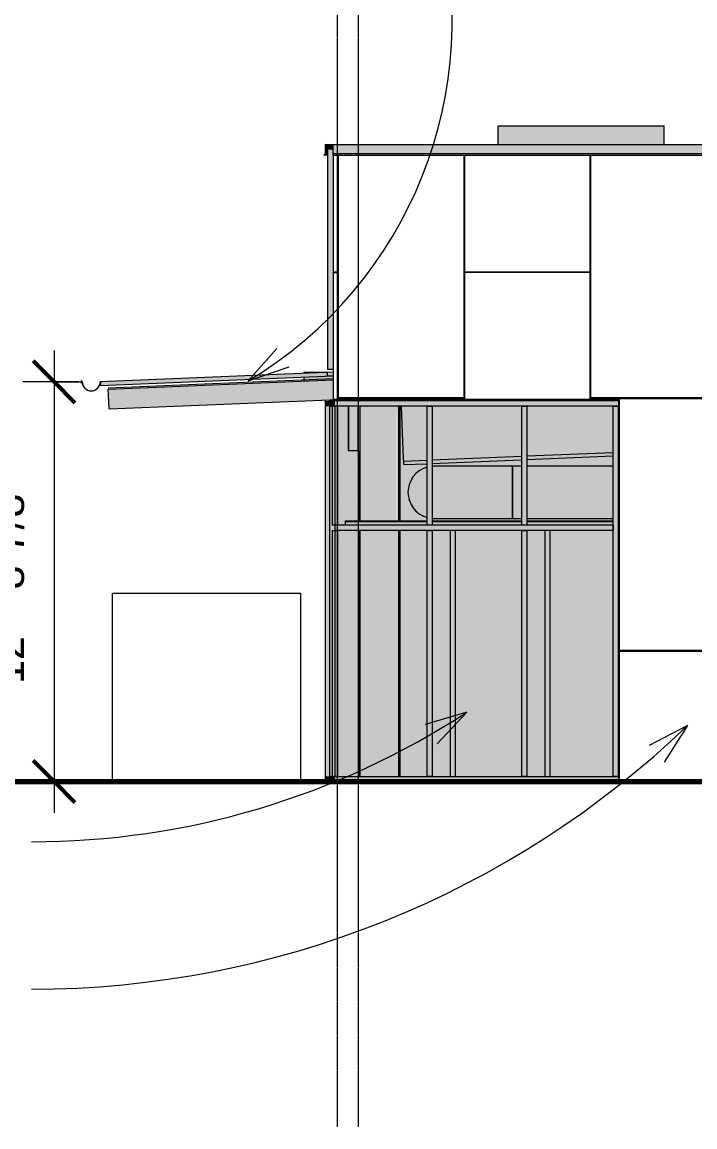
# Model space of a CAD drawing. Header units: inches. Extents: x 20478 to 36684, y -248 to 750.
# Drawn here: x 29060.2 to 29317.5, y -132 to 290.3 of the extents above; entities that cross this region are included whole.
import ezdxf

# ---------------------------------------------------------------- set-up
doc = ezdxf.new("R2010")
doc.units = ezdxf.units.IN
doc.header["$MEASUREMENT"] = 0
doc.linetypes.add('Grid Line 1_2_', pattern=[0.875, 0.5, -0.125, 0.125, -0.125])
doc.linetypes.add('Hidden 1_8_', pattern=[0.1875, 0.125, -0.0625])
for name, color, linetype, lineweight in [('A-ANNO-DIMS', 211, 'Continuous', 9), ('A-ANNO-DIMS-128', 211, 'Continuous', 9), ('A-GLAZ-CWMG', 51, 'Continuous', 9), ('A-ROOF', 132, 'Continuous', 13), ('A-ROOF-OTLN', 132, 'Continuous', 9), ('A-WALL', 113, 'Continuous', 13), ('A-WALL-PATT', 111, 'Continuous', 13), ('C-TOPO', 7, 'Continuous', 9), ('E-ELEC-EQPM', 71, 'Continuous', 9), ('G-ANNO-TEXT', 231, 'Continuous', 9), ('I-WALL', 2, 'Continuous', 13), ('L-SITE-WALL', 31, 'Continuous', 13), ('M-EQPM', 50, 'Continuous', 9), ('M-HVAC-DUCT', 70, 'Continuous', 9), ('M-HVAC-DUCT-ANNO', 70, 'Continuous', 9), ('S-BEAM', 12, 'Continuous', 9), ('S-COLS', 52, 'Continuous', 9), ('S-GRID', 1, 'Continuous', 9)]:
    doc.layers.add(name, color=color, linetype=linetype, lineweight=lineweight)
doc.styles.add('Arial_1', font='arial.ttf', dxfattribs={"height": 11.802395})
doc.dimstyles.new('Linear_-_3_32__Arial', dxfattribs={"dimscale": 12, "dimtxt": 12, "dimasz": 1.333333, "dimexe": 1, "dimexo": 0.666667, "dimgap": 0.666667, "dimtad": 1, "dimdec": 4, "dimrnd": 0.0625, "dimzin": 1, "dimdsep": 46, "dimlunit": 4, "dimtxsty": 'Arial_1', "dimblk1": 'OBLIQUE', "dimblk2": 'OBLIQUE', "dimsah": 1, "dimcen": 0.09, "dimdle": 1, "dimazin": 0, "dimtfac": 1, "dimtdec": 4, "dimtix": 1, "dimtmove": 0, "dimatfit": 3, "dimfxl": 1, "dimtvp": 1, "dimtfill": 1, "dimfrac": 2, "dimtolj": 1, "dimtzin": 0, "dimarcsym": 2})

# ---------------------------------------------------------------- blocks, each defined once
blk = doc.blocks.new('W-Wide Flange-Column - B2_B-1169488-Elevation - East')
at = {"layer": 'S-COLS'}
h = blk.add_hatch(color=256, dxfattribs=at)
h.paths.add_polyline_path([(-22787.3, 2), (-22786.87, 2), (-22786.87, 96), (-22787.3, 96), (-22787.3, 76.56)], flags=0)
h.paths.add_polyline_path([(-22786.87, 99.73), (-22786.87, 143.5), (-22787.3, 143.5), (-22787.3, 99.73)], flags=0)
h = blk.add_hatch(color=256, dxfattribs=at)
h.paths.add_polyline_path([(-22786.35, 2), (-22786.18, 2), (-22786.18, 96), (-22786.87, 96), (-22786.83, 2), (-22786.52, 2)], flags=0)
h.paths.add_polyline_path([(-22786.33, 99.73), (-22786.18, 99.73), (-22786.18, 143.5), (-22786.87, 143.5), (-22786.83, 99.73), (-22786.47, 99.73)], flags=0)
h = blk.add_hatch(color=256, dxfattribs=at)
h.paths.add_polyline_path([(-22786.18, 2), (-22772.68, 2), (-22772.68, 96), (-22786.18, 96), (-22786.18, 76.56)], flags=0)
h.paths.add_polyline_path([(-22786.18, 99.73), (-22772.68, 99.73), (-22772.68, 143.5), (-22786.18, 143.5), (-22786.18, 115.62)], flags=0)
h = blk.add_hatch(color=256, dxfattribs=at)
h.paths.add_polyline_path([(-22772.53, 2), (-22771.99, 2), (-22772.03, 96), (-22772.68, 96), (-22772.68, 2), (-22772.53, 2)], flags=0)
h.paths.add_polyline_path([(-22772.06, 99.73), (-22771.99, 99.73), (-22772.03, 143.5), (-22772.68, 143.5), (-22772.63, 99.73), (-22772.08, 99.73)], flags=0)
h = blk.add_hatch(color=256, dxfattribs=at)
h.paths.add_polyline_path([(-22771.99, 2), (-22771.55, 2), (-22771.55, 96), (-22771.99, 96), (-22771.99, 76.56)], flags=0)
h.paths.add_polyline_path([(-22771.99, 99.73), (-22771.55, 99.73), (-22771.55, 143.5), (-22771.99, 143.5), (-22771.99, 100.97)], flags=0)
for p, q in [((-22786.87, 143.5), (-22786.87, 99.73)), ((-22771.99, 143.5), (-22771.99, 99.73)), ((-22771.55, 143.5), (-22771.55, 99.73)), ((-22787.3, 126.47), (-22787.3, 99.73)), ((-22787.3, 96), (-22787.3, 2)), ((-22786.87, 96), (-22786.87, 2)), ((-22771.99, 96), (-22771.99, 2)), ((-22771.55, 96), (-22771.55, 2))]:
    blk.add_line(p, q, dxfattribs=at)
blk = doc.blocks.new('W-Wide Flange - 8_ WIDE-1169490-Elevation - East')
at = {"layer": 'S-BEAM'}
h = blk.add_hatch(color=256, dxfattribs=at)
h.paths.add_polyline_path([(-22770.09, 123.4), (-22761.18, 123.78), (-22761.18, 143.5), (-22770.93, 143.5), (-22770.17, 125.38)], flags=0)
h.paths.add_polyline_path([(-22759.18, 123.86), (-22724.99, 125.28), (-22724.99, 143.5), (-22759.18, 143.5), (-22759.18, 125.38)], flags=0)
h.paths.add_polyline_path([(-22722.99, 125.37), (-22689.93, 126.75), (-22689.93, 143.5), (-22722.99, 143.5), (-22722.99, 135.15)], flags=0)
h.paths.add_polyline_path([(-22687.93, 126.83), (-22687.68, 126.84), (-22687.68, 144.95), (-22687.93, 144.95), (-22687.93, 135.15)], flags=0)
h.paths.add_polyline_path([(-22372.93, 139.95), (-22372.68, 139.96), (-22372.68, 144.95), (-22372.93, 144.91), (-22372.93, 140.03)], flags=0)
h.paths.add_polyline_path([(-22369.06, 140.11), (-22359.55, 140.52), (-22359.55, 142.02), (-22369.06, 142.02), (-22369.06, 140.52)], flags=0)
h.paths.add_polyline_path([(-22372.68, 147.98), (-22372.68, 161.48), (-22372.93, 161.47), (-22372.93, 147.98)], flags=0)
for points in [[(-22372.93, 162.36), (-22372.68, 162.37), (-22372.68, 163.73), (-22372.93, 163.72)], [(-22372.93, 161.47), (-22372.68, 161.49), (-22372.68, 162.37), (-22372.93, 162.33), (-22372.93, 161.48)]]:
    blk.add_hatch(color=256, dxfattribs=at).paths.add_polyline_path(points, flags=0)
h = blk.add_hatch(color=256, dxfattribs=at)
h.paths.add_polyline_path([(-22770.05, 122.52), (-22761.18, 122.92), (-22761.18, 123.78), (-22770.09, 123.4), (-22770.05, 122.55)], flags=0)
h.paths.add_polyline_path([(-22759.18, 122.97), (-22724.99, 124.42), (-22724.99, 125.28), (-22759.18, 123.85), (-22759.18, 123)], flags=0)
h.paths.add_polyline_path([(-22722.99, 124.48), (-22689.93, 125.88), (-22689.93, 126.75), (-22722.99, 125.34), (-22722.99, 124.5)], flags=0)
h.paths.add_polyline_path([(-22687.93, 125.94), (-22687.68, 125.98), (-22687.68, 126.84), (-22687.93, 126.78), (-22687.93, 125.96)], flags=0)
h.paths.add_polyline_path([(-22372.93, 139.06), (-22372.68, 139.11), (-22372.68, 139.96), (-22372.93, 139.95), (-22372.93, 139.06)], flags=0)
h.paths.add_polyline_path([(-22369.06, 139.22), (-22359.55, 139.66), (-22359.55, 140.51), (-22369.06, 140.11), (-22369.06, 139.22)], flags=0)
h = blk.add_hatch(color=256, dxfattribs=at)
h.paths.add_polyline_path([(-22770, 121.16), (-22761.18, 121.52), (-22761.18, 122.89), (-22770.05, 122.52)], flags=0)
h.paths.add_polyline_path([(-22759.18, 121.61), (-22724.99, 123.03), (-22724.99, 124.39), (-22759.18, 122.97)], flags=0)
h.paths.add_polyline_path([(-22722.99, 123.12), (-22689.93, 124.49), (-22689.93, 125.85), (-22722.99, 124.48)], flags=0)
h.paths.add_polyline_path([(-22687.93, 124.58), (-22687.68, 124.59), (-22687.68, 125.95), (-22687.93, 125.94)], flags=0)
h.paths.add_polyline_path([(-22372.93, 137.7), (-22372.68, 137.71), (-22372.68, 139.07), (-22372.93, 139.06)], flags=0)
h.paths.add_polyline_path([(-22369.06, 137.86), (-22359.29, 138.27), (-22359.35, 139.63), (-22369.06, 139.22)], flags=0)
for p, q in [((-22372.93, 163.72), (-22372.68, 163.73)), ((-22372.93, 162.36), (-22372.68, 162.37)), ((-22770.09, 123.4), (-22770.93, 143.5)), ((-22369.06, 139.22), (-22359.35, 139.63)), ((-22359.35, 139.66), (-22359.35, 139.63)), ((-22359.35, 139.63), (-22359.29, 138.27)), ((-22372.93, 139.06), (-22372.68, 139.07)), ((-22372.93, 137.7), (-22372.68, 137.71)), ((-22369.06, 137.86), (-22359.29, 138.27)), ((-22770.05, 122.52), (-22770.09, 123.4)), ((-22770.05, 122.52), (-22761.18, 122.89)), ((-22770, 121.16), (-22770.05, 122.52)), ((-22759.18, 122.97), (-22724.99, 124.39)), ((-22759.18, 121.61), (-22724.99, 123.03)), ((-22722.99, 124.48), (-22689.93, 125.85)), ((-22722.99, 123.12), (-22689.93, 124.49)), ((-22687.93, 125.94), (-22687.68, 125.95)), ((-22687.93, 124.58), (-22687.68, 124.59)), ((-22770, 121.16), (-22761.18, 121.52))]:
    blk.add_line(p, q, dxfattribs=at)
blk = doc.blocks.new('Girt_C - 8_D-1118435-Elevation - East')
at = {"layer": 'S-BEAM'}
h = blk.add_hatch(color=256, dxfattribs=at)
h.paths.add_polyline_path([(-22733.71, 99.25), (-22724.99, 99.25), (-22724.99, 99.73), (-22759.18, 99.73), (-22759.18, 99.25), (-22743.39, 99.25)], flags=0)
h.paths.add_polyline_path([(-22350.05, 99.25), (-22350.05, 99.73), (-22369.06, 99.73), (-22369.06, 99.25), (-22356.06, 99.25)], flags=0)
h.paths.add_polyline_path([(-22782.13, 99.25), (-22761.18, 99.25), (-22761.18, 99.73), (-22792.3, 99.73), (-22792.3, 99.25)], flags=0)
h.paths.add_polyline_path([(-22372.68, 99.25), (-22372.68, 99.73), (-22372.93, 99.73), (-22372.93, 99.25)], flags=0)
h.paths.add_polyline_path([(-22687.68, 99.25), (-22687.68, 99.73), (-22687.93, 99.73), (-22687.93, 99.25)], flags=0)
h.paths.add_polyline_path([(-22722.99, 99.25), (-22689.93, 99.25), (-22689.93, 99.73), (-22722.99, 99.73)], flags=0)
h = blk.add_hatch(color=256, dxfattribs=at)
h.paths.add_polyline_path([(-22687.93, 96.88), (-22687.68, 96.88), (-22687.68, 99.25), (-22687.93, 99.25), (-22687.93, 97)], flags=0)
h.paths.add_polyline_path([(-22350.05, 96.88), (-22350.05, 99.25), (-22369.06, 99.25), (-22369.06, 96.88), (-22356.06, 96.88)], flags=0)
h.paths.add_polyline_path([(-22372.93, 96.88), (-22372.68, 96.88), (-22372.68, 99.25), (-22372.93, 99.25)], flags=0)
h.paths.add_polyline_path([(-22759.18, 98), (-22724.99, 98), (-22724.99, 99.25), (-22759.18, 99.25)], flags=0)
h.paths.add_polyline_path([(-22762.76, 98), (-22761.18, 98), (-22761.18, 99.25), (-22792.3, 99.25), (-22792.3, 98), (-22772.44, 98)], flags=0)
h.paths.add_polyline_path([(-22689.93, 98), (-22689.93, 99.25), (-22722.99, 99.25), (-22722.99, 98)], flags=0)
h = blk.add_hatch(color=256, dxfattribs=at)
h.paths.add_polyline_path([(-22372.68, 96.7), (-22372.68, 96.88), (-22372.93, 96.88), (-22372.93, 96.7)], flags=0)
h.paths.add_polyline_path([(-22687.68, 96.7), (-22687.68, 96.88), (-22687.93, 96.85), (-22687.93, 96.7)], flags=0)
h.paths.add_polyline_path([(-22353.76, 96.75), (-22350.05, 96.75), (-22350.05, 96.88), (-22369.06, 96.88), (-22369.06, 96.75), (-22356.06, 96.75)], flags=0)
for p, q in [((-22792.3, 99.25), (-22792.3, 99.73)), ((-22792.3, 99.73), (-22761.18, 99.73)), ((-22792.3, 98), (-22792.3, 99.25)), ((-22761.18, 99.25), (-22792.3, 99.25)), ((-22759.18, 99.73), (-22724.99, 99.73)), ((-22724.99, 99.25), (-22759.18, 99.25)), ((-22722.99, 99.73), (-22689.93, 99.73)), ((-22689.93, 99.25), (-22722.99, 99.25)), ((-22687.93, 99.73), (-22687.68, 99.73)), ((-22687.68, 99.25), (-22687.93, 99.25)), ((-22687.93, 96.7), (-22687.68, 96.7))]:
    blk.add_line(p, q, dxfattribs=at)
blk = doc.blocks.new('Rectangular Mullion - Exterior 2_ x 4_5_-1135273-Elevation - East')
at = {"layer": 'A-GLAZ-CWMG'}
blk.add_hatch(color=256, dxfattribs=at).paths.add_polyline_path([(-22799.93, 143.5), (-22798.43, 143.5), (-22798.43, 145.5), (-22799.93, 145.5), (-22799.93, 144.91)], flags=0)
blk.add_line((-22799.93, 143.5), (-22799.93, 145.5), dxfattribs=at)
blk = doc.blocks.new('Rectangular Mullion - Exterior 2_ x 4_5_-1142350-Elevation - East')
at = {"layer": 'A-GLAZ-CWMG'}
h = blk.add_hatch(color=256, dxfattribs=at)
h.paths.add_polyline_path([(-22798.43, 2), (-22798.43, 97), (-22799.93, 97), (-22799.93, 2)], flags=0)
h.paths.add_polyline_path([(-22796.37, 96), (-22796.37, 97), (-22796.43, 97), (-22796.43, 96)], flags=0)
blk.add_line((-22799.93, 2), (-22799.93, 97), dxfattribs=at)
blk = doc.blocks.new('Rectangular Mullion - Exterior 2_ x 4_5_-1142351-Elevation - East')
at = {"layer": 'A-GLAZ-CWMG'}
h = blk.add_hatch(color=256, dxfattribs=at)
h.paths.add_polyline_path([(-22796.37, 97), (-22796.37, 98), (-22796.43, 98), (-22796.43, 97)], flags=0)
h.paths.add_polyline_path([(-22798.43, 97), (-22798.43, 143.5), (-22799.93, 143.5), (-22799.93, 97)], flags=0)
blk.add_line((-22799.93, 97), (-22799.93, 143.5), dxfattribs=at)
blk = doc.blocks.new('Rectangular Mullion - Exterior 2_ x 4_5_-1135282-Elevation - East')
at = {"layer": 'A-GLAZ-CWMG'}
blk.add_hatch(color=256, dxfattribs=at).paths.add_polyline_path([(-22798.43, 0), (-22798.43, 2), (-22799.93, 2), (-22799.93, 0)], flags=0)
blk.add_line((-22799.93, 0), (-22799.93, 2), dxfattribs=at)
blk = doc.blocks.new('Rectangular Mullion - Exterior 2_ x 4_5_-1135274-Elevation - East')
at = {"layer": 'A-GLAZ-CWMG'}
blk.add_hatch(color=256, dxfattribs=at).paths.add_polyline_path([(-22796.37, 143.5), (-22796.37, 145.5), (-22798.43, 145.5), (-22798.43, 143.5)], flags=0)
for p, q in [((-22798.43, 143.5), (-22798.43, 145.5)), ((-22796.37, 145.5), (-22798.43, 145.5)), ((-22796.37, 143.5), (-22798.43, 143.5))]:
    blk.add_line(p, q, dxfattribs=at)
blk = doc.blocks.new('Rectangular Mullion - Exterior 2_ x 4_5_-769201-Elevation - East')
at = {"layer": 'A-GLAZ-CWMG'}
blk.add_hatch(color=256, dxfattribs=at).paths.add_polyline_path([(-22760.18, 143.5), (-22723.99, 143.5), (-22724.03, 145.5), (-22760.18, 145.5)], flags=0)
for p, q in [((-22723.99, 145.5), (-22760.18, 145.5)), ((-22723.99, 143.5), (-22760.18, 143.5))]:
    blk.add_line(p, q, dxfattribs=at)
blk = doc.blocks.new('Rectangular Mullion - Exterior 2_ x 4_5_-1135294-Elevation - East')
at = {"layer": 'A-GLAZ-CWMG'}
blk.add_hatch(color=256, dxfattribs=at).paths.add_polyline_path([(-22723.99, 0), (-22687.93, 0), (-22687.93, 2), (-22723.99, 2)], flags=0)
for p, q in [((-22723.99, 2), (-22687.93, 2)), ((-22687.93, 2), (-22687.93, 0))]:
    blk.add_line(p, q, dxfattribs=at)
blk = doc.blocks.new('Rectangular Mullion - Exterior 2_ x 4_5_-769200-Elevation - East')
at = {"layer": 'A-GLAZ-CWMG'}
blk.add_hatch(color=256, dxfattribs=at).paths.add_polyline_path([(-22796.37, 0), (-22760.18, 0), (-22760.18, 2), (-22796.37, 2)], flags=0)
blk.add_line((-22796.37, 2), (-22760.18, 2), dxfattribs=at)
blk = doc.blocks.new('Rectangular Mullion - Exterior 2_ x 4_5_-1135283-Elevation - East')
at = {"layer": 'A-GLAZ-CWMG'}
blk.add_hatch(color=256, dxfattribs=at).paths.add_polyline_path([(-22798.43, 0), (-22796.37, 0), (-22796.37, 2), (-22798.43, 2)], flags=0)
for p, q in [((-22798.43, 0), (-22798.43, 2)), ((-22798.43, 2), (-22796.37, 2))]:
    blk.add_line(p, q, dxfattribs=at)
blk = doc.blocks.new('Rectangular Mullion - Exterior 2_ x 4_5_-1142339-Elevation - East')
at = {"layer": 'A-GLAZ-CWMG'}
blk.add_hatch(color=256, dxfattribs=at).paths.add_polyline_path([(-22796.43, 2), (-22796.43, 97), (-22798.43, 97), (-22798.43, 2)], flags=0)
for p, q in [((-22798.43, 97), (-22798.43, 2)), ((-22796.43, 97), (-22796.43, 2)), ((-22796.43, 2), (-22798.43, 2))]:
    blk.add_line(p, q, dxfattribs=at)
blk = doc.blocks.new('Rectangular Mullion - Exterior 2_ x 4_5_-1142340-Elevation - East')
at = {"layer": 'A-GLAZ-CWMG'}
blk.add_hatch(color=256, dxfattribs=at).paths.add_polyline_path([(-22796.43, 97), (-22796.43, 143.5), (-22798.43, 143.5), (-22798.43, 97)], flags=0)
for p, q in [((-22798.43, 143.5), (-22796.43, 143.5)), ((-22798.43, 143.5), (-22798.43, 97)), ((-22796.43, 143.5), (-22796.43, 97))]:
    blk.add_line(p, q, dxfattribs=at)
blk = doc.blocks.new('Rectangular Mullion - Exterior 2_ x 4_5_-1142341-Elevation - East')
at = {"layer": 'A-GLAZ-CWMG'}
blk.add_hatch(color=256, dxfattribs=at).paths.add_polyline_path([(-22687.93, 97), (-22687.93, 143.5), (-22689.93, 143.5), (-22689.93, 97)], flags=0)
for p, q in [((-22689.93, 143.5), (-22687.93, 143.5)), ((-22689.93, 97), (-22689.93, 143.5)), ((-22687.93, 97), (-22687.93, 143.5))]:
    blk.add_line(p, q, dxfattribs=at)
blk = doc.blocks.new('Rectangular Mullion - Exterior 2_ x 4_5_-1142342-Elevation - East')
at = {"layer": 'A-GLAZ-CWMG'}
blk.add_hatch(color=256, dxfattribs=at).paths.add_polyline_path([(-22689.93, 2), (-22687.93, 2), (-22687.93, 97), (-22689.93, 97), (-22689.93, 76.56)], flags=0)
for p, q in [((-22689.93, 2), (-22689.93, 97)), ((-22687.93, 2), (-22687.93, 97)), ((-22687.93, 2), (-22689.93, 2))]:
    blk.add_line(p, q, dxfattribs=at)
blk = doc.blocks.new('Rectangular Mullion - Exterior 2_ x 4_5_-1135295-Elevation - East')
at = {"layer": 'A-GLAZ-CWMG'}
blk.add_hatch(color=256, dxfattribs=at).paths.add_polyline_path([(-22689.93, 96), (-22689.93, 98), (-22723.99, 98), (-22723.99, 96)], flags=0)
for p, q in [((-22689.93, 98), (-22723.99, 98)), ((-22689.93, 98), (-22689.93, 96)), ((-22689.93, 96), (-22723.99, 96))]:
    blk.add_line(p, q, dxfattribs=at)
blk = doc.blocks.new('Rectangular Mullion - Exterior 2_ x 4_5_-769423-Elevation - East')
at = {"layer": 'A-GLAZ-CWMG'}
blk.add_hatch(color=256, dxfattribs=at).paths.add_polyline_path([(-22760.18, 96), (-22760.18, 98), (-22796.37, 98), (-22796.37, 96), (-22762.76, 96)], flags=0)
for p, q in [((-22760.18, 98), (-22796.37, 98)), ((-22760.18, 96), (-22796.37, 96))]:
    blk.add_line(p, q, dxfattribs=at)
blk = doc.blocks.new('Rectangular Mullion - Exterior 2_ x 4_5_-1115231-Elevation - East')
at = {"layer": 'A-GLAZ-CWMG'}
blk.add_hatch(color=256, dxfattribs=at).paths.add_polyline_path([(-22759.18, 2), (-22759.18, 96), (-22761.18, 96), (-22761.18, 2)], flags=0)
for p, q in [((-22761.18, 96), (-22759.18, 96)), ((-22761.18, 96), (-22761.18, 2)), ((-22759.18, 96), (-22759.18, 2)), ((-22759.18, 2), (-22761.18, 2))]:
    blk.add_line(p, q, dxfattribs=at)
blk = doc.blocks.new('Rectangular Mullion - Exterior 2_ x 4_5_-1142334-Elevation - East')
at = {"layer": 'A-GLAZ-CWMG'}
blk.add_hatch(color=256, dxfattribs=at).paths.add_polyline_path([(-22761.18, 98), (-22759.18, 98), (-22759.18, 143.5), (-22761.18, 143.5), (-22761.18, 100.97)], flags=0)
for p, q in [((-22761.18, 143.5), (-22759.18, 143.5)), ((-22761.18, 143.5), (-22761.18, 98)), ((-22759.18, 143.5), (-22759.18, 98)), ((-22759.18, 98), (-22761.18, 98))]:
    blk.add_line(p, q, dxfattribs=at)
blk = doc.blocks.new('Rectangular Mullion - Exterior 2_ x 4_5_-1135297-Elevation - East')
at = {"layer": 'A-GLAZ-CWMG'}
blk.add_hatch(color=256, dxfattribs=at).paths.add_polyline_path([(-22687.93, 143.5), (-22687.93, 145.5), (-22723.99, 145.5), (-22723.99, 143.5)], flags=0)
for p, q in [((-22687.93, 145.5), (-22723.99, 145.5)), ((-22687.93, 145.5), (-22687.93, 143.5)), ((-22687.93, 143.5), (-22723.99, 143.5))]:
    blk.add_line(p, q, dxfattribs=at)
blk = doc.blocks.new('Rectangular Mullion - Exterior 2_ x 4_5_-769211-Elevation - East')
at = {"layer": 'A-GLAZ-CWMG'}
blk.add_hatch(color=256, dxfattribs=at).paths.add_polyline_path([(-22723.99, 0), (-22724.03, 2), (-22760.18, 2), (-22760.18, 0), (-22724.03, 0)], flags=0)
blk.add_line((-22760.18, 2), (-22723.99, 2), dxfattribs=at)
blk = doc.blocks.new('Rectangular Mullion - Exterior 2_ x 4_5_-1135298-Elevation - East')
at = {"layer": 'A-GLAZ-CWMG'}
blk.add_hatch(color=256, dxfattribs=at).paths.add_polyline_path([(-22724.03, 96), (-22723.99, 96), (-22724.03, 98), (-22760.18, 98), (-22760.18, 96)], flags=0)
for p, q in [((-22723.99, 98), (-22760.18, 98)), ((-22723.99, 96), (-22760.18, 96))]:
    blk.add_line(p, q, dxfattribs=at)
blk = doc.blocks.new('Rectangular Mullion - Exterior 2_ x 4_5_-827464-Elevation - East')
at = {"layer": 'A-GLAZ-CWMG'}
blk.add_hatch(color=256, dxfattribs=at).paths.add_polyline_path([(-22722.99, 2), (-22722.99, 96), (-22724.99, 96), (-22724.99, 2), (-22724.03, 2)], flags=0)
for p, q in [((-22724.99, 96), (-22722.99, 96)), ((-22724.99, 96), (-22724.99, 2)), ((-22722.99, 96), (-22722.99, 2)), ((-22722.99, 2), (-22724.99, 2))]:
    blk.add_line(p, q, dxfattribs=at)
blk = doc.blocks.new('Rectangular Mullion - Exterior 2_ x 4_5_-1142356-Elevation - East')
at = {"layer": 'A-GLAZ-CWMG'}
blk.add_hatch(color=256, dxfattribs=at).paths.add_polyline_path([(-22724.03, 98), (-22722.99, 98), (-22722.99, 143.5), (-22724.99, 143.5), (-22724.99, 98)], flags=0)
for p, q in [((-22724.99, 143.5), (-22722.99, 143.5)), ((-22724.99, 143.5), (-22724.99, 98)), ((-22722.99, 143.5), (-22722.99, 98)), ((-22722.99, 98), (-22724.99, 98))]:
    blk.add_line(p, q, dxfattribs=at)
blk = doc.blocks.new('Rectangular Mullion - Exterior 2_ x 4_5_-827470-Elevation - East')
at = {"layer": 'A-GLAZ-CWMG'}
blk.add_hatch(color=256, dxfattribs=at).paths.add_polyline_path([(-22750.24, 2), (-22750.24, 96), (-22752.24, 96), (-22752.24, 2)], flags=0)
for p, q in [((-22752.24, 96), (-22752.24, 2)), ((-22750.24, 2), (-22750.24, 96))]:
    blk.add_line(p, q, dxfattribs=at)
blk = doc.blocks.new('Carrier_48TC_Standard_Efficiency_Gas_Heat_Electric_Cooling_Packaged_Rooftop_Unit_3_to_15_nominal_tons - 15 ton 48TC__16-873539-Elevation - East')
at = {"layer": 'M-EQPM'}
blk.add_hatch(color=256, dxfattribs=at).paths.add_polyline_path([(-22559.12, 243.5), (-22559.12, 250.7), (-22622.49, 250.7), (-22622.49, 243.5)], flags=0)
for p, q in [((-22622.49, 250.7), (-22559.12, 250.7)), ((-22622.49, 243.5), (-22622.49, 250.7)), ((-22559.12, 243.5), (-22559.12, 250.7))]:
    blk.add_line(p, q, dxfattribs=at)
blk = doc.blocks.new('Round Elbow - 1_5 D-893092-Elevation - East')
at = {"layer": 'M-HVAC-DUCT'}
h = blk.add_hatch(color=256, dxfattribs=at)
h.paths.add_polyline_path([(-22768.41, 110.6), (-22761.18, 110.6), (-22761.18, 120.16), (-22762.37, 119.77), (-22764.07, 118.83), (-22765.48, 117.67), (-22766.73, 116.15), (-22767.65, 114.42), (-22768.22, 112.55), (-22768.4, 110.74)], flags=0)
h.paths.add_polyline_path([(-22728.41, 110.6), (-22728.41, 120.6), (-22758.41, 120.6), (-22759.18, 120.47), (-22759.18, 110.6), (-22732.59, 110.6)], flags=0)
h = blk.add_hatch(color=256, dxfattribs=at)
h.paths.add_polyline_path([(-22756.46, 100.6), (-22728.41, 100.6), (-22728.41, 110.6), (-22759.18, 110.6), (-22759.18, 100.67), (-22757.92, 100.6), (-22756.77, 100.6)], flags=0)
h.paths.add_polyline_path([(-22761.18, 101.04), (-22761.18, 110.6), (-22768.41, 110.6), (-22768.22, 108.65), (-22767.52, 106.52), (-22766.73, 105.04), (-22765.48, 103.53), (-22763.97, 102.28), (-22762.24, 101.36), (-22761.86, 101.25)], flags=0)
for p, q in [((-22728.41, 120.6), (-22728.41, 110.6)), ((-22728.41, 110.6), (-22728.41, 100.6))]:
    blk.add_line(p, q, dxfattribs=at)
at = {"layer": 'M-HVAC-DUCT', "flags": 128}
for points in [[(-22728.41, 120.6), (-22729.61, 120.6), (-22730.81, 120.6), (-22732, 120.6), (-22733.19, 120.6), (-22734.37, 120.6), (-22735.54, 120.6), (-22736.7, 120.6), (-22737.85, 120.6), (-22738.98, 120.6), (-22740.09, 120.6), (-22741.19, 120.6), (-22742.27, 120.6), (-22743.32, 120.6), (-22744.35, 120.6), (-22745.35, 120.6), (-22746.33, 120.6), (-22747.28, 120.6), (-22748.19, 120.6), (-22749.08, 120.6), (-22749.93, 120.6), (-22750.75, 120.6), (-22751.53, 120.6), (-22752.28, 120.6), (-22752.99, 120.6), (-22753.66, 120.6), (-22754.28, 120.6), (-22754.87, 120.6), (-22755.42, 120.6), (-22755.92, 120.6), (-22756.37, 120.6), (-22756.79, 120.6), (-22757.15, 120.6), (-22757.47, 120.6), (-22757.75, 120.6), (-22757.98, 120.6), (-22758.16, 120.6), (-22758.29, 120.6), (-22758.37, 120.6), (-22758.41, 120.6), (-22758.41, 120.6)], [(-22758.41, 100.6), (-22758.39, 100.6), (-22758.32, 100.6), (-22758.2, 100.6), (-22758.03, 100.6), (-22757.81, 100.6), (-22757.55, 100.6), (-22757.24, 100.6), (-22756.89, 100.6), (-22756.49, 100.6), (-22756.04, 100.6), (-22755.55, 100.6), (-22755.02, 100.6), (-22754.45, 100.6), (-22753.83, 100.6), (-22753.17, 100.6), (-22752.48, 100.6), (-22751.74, 100.6), (-22750.97, 100.6), (-22750.16, 100.6), (-22749.31, 100.6), (-22748.44, 100.6), (-22747.53, 100.6), (-22746.59, 100.6), (-22745.62, 100.6), (-22744.62, 100.6), (-22743.6, 100.6), (-22742.55, 100.6), (-22741.48, 100.6), (-22740.39, 100.6), (-22739.28, 100.6), (-22738.16, 100.6), (-22737.01, 100.6), (-22735.86, 100.6), (-22734.69, 100.6), (-22733.51, 100.6), (-22732.32, 100.6), (-22731.13, 100.6), (-22729.94, 100.6), (-22728.74, 100.6), (-22728.41, 100.6)]]:
    blk.add_lwpolyline(points, dxfattribs=at)
at = {"layer": 'M-HVAC-DUCT'}
for start, end in [(106.1359, 180), (90, 94.415), (180, 253.8641), (265.585, 270)]:
    blk.add_arc((-22758.41, 110.6), 10, start, end, dxfattribs=at)
blk = doc.blocks.new('Transformer-Dry-Type-Siemens - 6x6x6-1004770-Elevation - East')
at = {"layer": 'E-ELEC-EQPM'}
for p, q in [((-22881.46, 0), (-22881.46, 72)), ((-22881.46, 72), (-22809.46, 72)), ((-22881.46, 72), (-22809.46, 72)), ((-22881.46, 0), (-22881.46, 72)), ((-22809.46, 72), (-22809.46, 0)), ((-22809.46, 72), (-22809.46, 0))]:
    blk.add_line(p, q, dxfattribs=at)
blk = doc.blocks.new('Girt_C - 8_D-1121963-Elevation - East')
at = {"layer": 'S-BEAM'}
h = blk.add_hatch(color=256, dxfattribs=at)
h.paths.add_polyline_path([(-22356.06, 145.13), (-22350.05, 145.13), (-22350.05, 147.5), (-22369.06, 147.5), (-22369.06, 145.13), (-22360.91, 145.13)], flags=0)
h.paths.add_polyline_path([(-22372.93, 145.13), (-22372.68, 145.13), (-22372.68, 147.5), (-22372.93, 147.5)], flags=0)
h.paths.add_polyline_path([(-22687.93, 145.13), (-22687.68, 145.13), (-22687.68, 146.25), (-22795.3, 146.25), (-22795.3, 145.5), (-22687.93, 145.5)], flags=0)
h = blk.add_hatch(color=256, dxfattribs=at)
h.paths.add_polyline_path([(-22372.68, 144.95), (-22372.68, 145.13), (-22372.93, 145.13), (-22372.93, 144.95)], flags=0)
h.paths.add_polyline_path([(-22687.68, 144.95), (-22687.68, 145.13), (-22687.93, 145.1), (-22687.93, 144.95)], flags=0)
h.paths.add_polyline_path([(-22356.06, 145), (-22350.05, 145), (-22350.05, 145.13), (-22369.06, 145.13), (-22369.06, 145), (-22360.91, 145)], flags=0)
for p, q in [((-22795.3, 145.5), (-22795.3, 146.25)), ((-22687.93, 144.95), (-22687.68, 144.95))]:
    blk.add_line(p, q, dxfattribs=at)
blk = doc.blocks.new('HSS-Hollow Structural Section-Column - HSS4X4X1_4-1159181-Elevation - East')
at = {"layer": 'S-COLS', "linetype": 'Hidden 1_8_'}
for p, q in [((-22791.07, 126.47), (-22791.07, 143.5)), ((-22787.54, 143.5), (-22787.54, 126.47))]:
    blk.add_line(p, q, dxfattribs=at)
blk = doc.blocks.new('Dimension Lumber - 5_5 x 7_5 Glulam-1166125-Elevation - East')
at = {"layer": 'S-BEAM'}
blk.add_hatch(color=256, dxfattribs=at).paths.add_polyline_path([(-22882.71, 142.48), (-22795.3, 146.12), (-22795.3, 146.25), (-22797.05, 146.25), (-22797.05, 153.56), (-22883.03, 149.98)], flags=0)
for p, q in [((-22883.03, 149.98), (-22797.05, 153.56)), ((-22882.71, 142.48), (-22883.03, 149.98)), ((-22882.71, 142.48), (-22795.3, 146.12))]:
    blk.add_line(p, q, dxfattribs=at)
blk = doc.blocks.new('DIMBLOCK3-Elevation - East')
at = {"layer": 'A-ANNO-DIMS-128'}
for p, q in [((29072.41, 164.85), (29072.41, -12)), ((29082.11, 152.85), (29060.41, 152.85)), ((29072.41, 152.85), (29082.11, 152.85)), ((29075.73, 0), (29060.41, 0)), ((29072.41, 0), (29075.73, 0))]:
    blk.add_line(p, q, dxfattribs=at)
at = {"layer": 'A-ANNO-DIMS-128', "lineweight": 50}
for p, q in [((29072.41, 152.85), (29064.41, 160.85)), ((29072.41, 152.85), (29080.41, 144.85)), ((29072.41, 0), (29064.41, 8)), ((29072.41, 0), (29080.41, -8))]:
    blk.add_line(p, q, dxfattribs=at)
at = {"layer": 'A-ANNO-DIMS-128', "color": 0, "insert": (29049.1, 37.29), "char_height": 11.8024, "width": 93.9323, "attachment_point": 1, "rotation": 90, "line_spacing_factor": 0.938532, "style": 'Arial_1', "bg_fill": 3, "box_fill_scale": 1.25, "bg_fill_color": 0, "bg_fill_transparency": 0}
blk.add_mtext('12\' - 8 7/8"', dxfattribs=at)
blk = doc.blocks.new('_Oblique')
at = {"color": 0, "linetype": 'ByBlock', "lineweight": -2}
blk.add_line((-0.5, -0.5), (0.5, 0.5), dxfattribs=at)

msp = doc.modelspace()

# ---------------------------------------------------------------- hatches: boundary and pattern name
at = {"layer": 'A-ROOF', "lineweight": 5}
h = msp.add_hatch(color=256, dxfattribs=at)
h.paths.add_polyline_path([(29167.86059, 153.08984), (29179.11059, 153.55859), (29179.11059, 154.97656), (29176.98559, 154.97135), (29167.86059, 154.59114)], flags=0)
h.paths.add_polyline_path([(29603.23559, 174.23307), (29603.48559, 174.24349), (29603.48559, 176), (29603.36059, 176), (29603.36059, 185.64323), (29603.23559, 185.64323), (29603.23559, 174.34244)], flags=0)
h = msp.add_hatch(color=256, dxfattribs=at)
h.paths.add_polyline_path([(29176.98559, 154.97135), (29179.11059, 155.05989), (29179.11059, 156.56119), (29176.98559, 156.47265)], flags=0)
h.paths.add_polyline_path([(29603.23559, 172.73177), (29603.48559, 172.74218), (29603.48559, 174.24349), (29603.23559, 174.20322)], flags=0)
at = {"layer": 'A-ROOF'}
msp.add_hatch(color=256, dxfattribs=at).paths.add_polyline_path([(29090.11059, 151.35156), (29176.98559, 154.97135), (29176.98559, 156.47265), (29090.11059, 152.85286)], flags=0)
at = {"layer": 'A-ROOF', "lineweight": 5}
h = msp.add_hatch(color=256, dxfattribs=at)
h.paths.add_polyline_path([(29177.11059, 154.97656), (29179.11059, 154.97656), (29179.11059, 155.05989)], flags=0)
h.paths.add_polyline_path([(29167.86059, 156.09244), (29176.98559, 156.47786), (29167.86059, 156.47265)], flags=0)
at = {"layer": 'A-ROOF-OTLN', "lineweight": 5}
msp.add_hatch(color=256, dxfattribs=at).paths.add_polyline_path([(29086.61059, 149.35286), (29087.51645, 149.47212), (29088.36059, 149.82177), (29089.08546, 150.37799), (29089.64168, 151.10286), (29089.99133, 151.94699), (29090.11059, 152.85286), (29090.04809, 152.85286), (29089.93096, 151.96317), (29089.58755, 151.13411), (29089.04127, 150.42218), (29088.32934, 149.8759), (29087.50028, 149.53249), (29086.61059, 149.41536), (29085.7209, 149.53249), (29084.89184, 149.8759), (29084.17991, 150.42218), (29083.63363, 151.13411), (29083.29022, 151.96317), (29083.17309, 152.85286), (29083.11059, 152.85286), (29083.22985, 151.94699), (29083.5795, 151.10286), (29084.13571, 150.37799), (29084.86059, 149.82177), (29085.70472, 149.47212)], flags=0)
at = {"layer": 'A-WALL', "lineweight": 5}
for points in [[(29175.65478, 239.45581), (29176.17309, 239.97411), (29176.17309, 243.43414), (29179.11059, 243.2921), (29179.11059, 243.34278), (29176.11059, 243.5), (29176.11059, 240), (29175.61059, 239.5)], [(29176.17309, 239.97411), (29177.11059, 240), (29177.11059, 241.75), (29179.11059, 241.75), (29179.11059, 243.28019), (29176.17309, 243.43414), (29176.17309, 240)], [(29179.11059, 243.34278), (29179.11059, 243.5), (29176.17423, 243.49666), (29177.3673, 243.43414)], [(29213.40425, 240), (29603.23559, 240), (29603.23559, 243.5), (29179.11059, 243.5), (29179.11059, 240), (29194.03783, 240)], [(29176.17309, 239.45581), (29177.11059, 239.5), (29177.11059, 239.97411), (29176.17309, 239.97411), (29175.65478, 239.45581), (29176.11059, 239.45581)], [(29600.73258, 239.5), (29603.23559, 239.5), (29603.23559, 240), (29179.11059, 240), (29179.11059, 239.5), (29561.99975, 239.5)]]:
    msp.add_hatch(color=256, dxfattribs=at).paths.add_polyline_path(points, flags=0)
at = {"layer": 'A-WALL-PATT', "lineweight": 9}
h = msp.add_hatch(dxfattribs=at)
h.set_pattern_fill('FP_20', color=256, style=0, pattern_type=2)
h.set_pattern_definition([(0, (-22398.18, 1.75), (-193, 193), [48, -145]), (90, (-22398.18, 1.75), (-193, 1e-14), [96.25, -96.75]), (180, (-22350.18, 98), (-193, 193), [48, -145]), (90, (-22350.18, 1.75), (-193, 1e-14), [96.25, -96.75]), (180, (-22350.18, 98.25), (-193, 193), [48, -145]), (90, (-22350.18, 98.25), (-193, 1e-14), [96.25, -96.75]), (0, (-22398.18, 194.5), (-193, 193), [48, -145]), (90, (-22398.18, 98.25), (-193, 1e-14), [96.25, -96.75]), (0, (-22349.93, 49.75), (-193, 193), [48, -145]), (90, (-22349.93, 1.5), (-193, 1e-14), [48.25, -144.75]), (90, (-22301.93, 1.5), (-193, 1e-14), [48.25, -144.75]), (0, (-22349.93, 146.25), (-193, 193), [48, -145]), (90, (-22349.93, 50), (-193, 1e-14), [96.25, -96.75]), (180, (-22301.93, 50), (-193, 193), [48, -145]), (90, (-22301.93, 50), (-193, 1e-14), [96.25, -96.75]), (90, (-22349.93, 146.5), (-193, 1e-14), [48, -145]), (180, (-22301.93, 146.5), (-193, 193), [48, -145]), (90, (-22301.93, 146.5), (-193, 1e-14), [48, -145]), (0, (-22301.68, 1.75), (-193, 193), [48, -145]), (90, (-22301.68, 1.75), (-193, 1e-14), [96.25, -96.75]), (180, (-22253.68, 98), (-193, 193), [48, -145]), (90, (-22253.68, 1.75), (-193, 1e-14), [96.25, -96.75]), (180, (-22253.68, 98.25), (-193, 193), [48, -145]), (90, (-22253.68, 98.25), (-193, 1e-14), [96.25, -96.75]), (180, (-22253.68, 194.5), (-193, 193), [48, -145]), (90, (-22301.68, 98.25), (-193, 1e-14), [96.25, -96.75]), (0, (-22253.43, 49.75), (-193, 193), [48, -145]), (90, (-22253.43, 1.5), (-193, 1e-14), [48.25, -144.75]), (90, (-22205.43, 1.5), (-193, 1e-14), [48.25, -144.75]), (0, (-22253.43, 146.25), (-193, 193), [48, -145]), (90, (-22253.43, 50), (-193, 1e-14), [96.25, -96.75]), (180, (-22205.43, 50), (-193, 193), [48, -145]), (90, (-22205.43, 50), (-193, 1e-14), [96.25, -96.75]), (90, (-22253.43, 146.5), (-193, 1e-14), [48, -145]), (180, (-22205.43, 146.5), (-193, 193), [48, -145]), (90, (-22205.43, 146.5), (-193, 1e-14), [48, -145])])
h.paths.add_polyline_path([(29561.99975, 0), (29603.23559, 0), (29603.23559, 239.45581), (29179.11059, 239.45581), (29179.11059, 146.25), (29288.48559, 146.25), (29288.48559, 0)], flags=0)
at = {"layer": 'I-WALL'}
h = msp.add_hatch(color=256, dxfattribs=at)
h.paths.add_polyline_path([(29288.48559, 0), (29288.48559, 96.69531), (29288.23559, 96.69531), (29288.23559, 0)], flags=0)
h.paths.add_polyline_path([(29603.48559, 36), (29603.48559, 48.26791), (29603.23559, 48.26791), (29603.23559, 36)], flags=0)
h.paths.add_polyline_path([(29603.48559, 51.30469), (29603.48559, 96.69531), (29603.23559, 96.69531), (29603.23559, 51.30469)], flags=0)
h.paths.add_polyline_path([(29603.48559, 99.73209), (29603.48559, 115.55144), (29603.23559, 115.55144), (29603.23559, 99.73209)], flags=0)
h.paths.add_polyline_path([(29288.23559, 99.73209), (29288.48559, 99.73209), (29288.48559, 100.59798), (29288.23559, 100.59798)], flags=0)
h.paths.add_polyline_path([(29288.48559, 120.59798), (29288.48559, 124.58682), (29288.23559, 124.5764), (29288.23559, 120.59798)], flags=0)
h.paths.add_polyline_path([(29603.23559, 163.72396), (29603.48559, 163.73438), (29603.48559, 172.74218), (29603.23559, 172.73177), (29603.23559, 164.24708)], flags=0)
h.paths.add_polyline_path([(29607.10759, 196.23209), (29611.11059, 196.23209), (29611.11059, 217), (29607.10759, 217), (29607.10759, 213.26055)], flags=0)
h = msp.add_hatch(color=256, dxfattribs=at)
h.paths.add_polyline_path([(29188.86059, 2), (29188.86059, 96), (29180.79809, 96), (29180.79809, 2), (29180.9014, 2)], flags=0)
h.paths.add_polyline_path([(29183.86059, 98), (29183.86059, 99.73209), (29188.86059, 99.73209), (29188.86059, 126.46527), (29184.86059, 126.46527), (29184.86059, 143.5), (29180.79809, 143.5), (29180.79809, 98)], flags=0)
h.paths.add_polyline_path([(29204.61059, 99.73209), (29214.98559, 99.73209), (29214.98559, 101.01843), (29214.66104, 101.08742), (29212.66149, 102.00291), (29210.89187, 103.35315), (29210.68014, 103.52691), (29209.32439, 105.25206), (29208.51242, 106.77115), (29207.94336, 108.64708), (29207.76471, 110.73505), (29207.97034, 112.67895), (29208.61576, 114.66535), (29209.83249, 116.66624), (29211.19279, 118.12598), (29212.75121, 119.25824), (29214.66104, 120.10855), (29214.98559, 120.1997), (29214.98559, 121.52432), (29206.16698, 121.15687), (29205.17826, 143.5), (29204.61059, 143.5), (29204.61059, 100.97072)], flags=0)
h.paths.add_polyline_path([(29286.23559, 99.73209), (29286.23559, 100.59798), (29253.17309, 100.59798), (29253.17309, 99.73209)], flags=0)
h.paths.add_polyline_path([(29216.98559, 99.73209), (29251.17309, 99.73209), (29251.17309, 100.59798), (29216.98559, 100.59798)], flags=0)
h.paths.add_polyline_path([(29217.19501, 120.5432), (29217.96995, 120.59798), (29251.17309, 120.59798), (29251.17309, 123.03213), (29216.98559, 121.60765), (29216.98559, 120.5432)], flags=0)
h.paths.add_polyline_path([(29253.17309, 120.59798), (29286.23559, 120.59798), (29286.23559, 124.49307), (29253.17309, 123.11546), (29253.17309, 121.15687)], flags=0)
h.paths.add_polyline_path([(29180.73559, 145.5), (29180.86059, 145.5), (29180.86059, 145.62457), (29180.73559, 145.61936)], flags=0)
at = {"layer": 'I-WALL', "lineweight": 5}
h = msp.add_hatch(color=256, dxfattribs=at)
h.paths.add_polyline_path([(29204.61059, 2), (29214.98559, 2), (29214.98559, 96), (29204.61059, 96), (29204.61059, 76.55989)], flags=0)
h.paths.add_polyline_path([(29216.98559, 2), (29223.92309, 2), (29223.92309, 96), (29216.98559, 96), (29216.98559, 76.55989)], flags=0)
h.paths.add_polyline_path([(29225.92309, 2), (29251.17309, 2), (29251.17309, 96), (29225.92309, 96), (29225.92309, 76.55989)], flags=0)
h.paths.add_polyline_path([(29286.23559, 2), (29286.23559, 96), (29262.11059, 96), (29262.11059, 2)], flags=0)
h.paths.add_polyline_path([(29260.11059, 2), (29260.11059, 96), (29253.17309, 96), (29253.17309, 2)], flags=0)
at = {"layer": 'L-SITE-WALL', "lineweight": 5}
msp.add_hatch(color=256, dxfattribs=at).paths.add_polyline_path([(29177.11059, 157.5), (29179.11059, 157.5), (29179.11059, 241.75), (29177.11059, 241.75), (29177.11059, 193.73189)], flags=0)
at = {"layer": 'M-HVAC-DUCT', "lineweight": 5}
h = msp.add_hatch(color=256, dxfattribs=at)
h.paths.add_polyline_path([(29247.75121, 110.59798), (29251.17309, 110.61716), (29251.17309, 120.59798), (29247.75121, 120.59798), (29247.75121, 112.54888)], flags=0)
h.paths.add_polyline_path([(29286.23559, 110.59798), (29286.23559, 120.59798), (29253.17309, 120.59499), (29253.17309, 110.59798)], flags=0)
h.paths.add_polyline_path([(29288.23559, 110.59798), (29288.48559, 110.59798), (29288.48559, 120.59798), (29288.23559, 120.57563), (29288.23559, 110.82494)], flags=0)
h = msp.add_hatch(color=256, dxfattribs=at)
h.paths.add_polyline_path([(29251.17309, 100.59798), (29251.17309, 110.59798), (29247.75121, 110.59798), (29247.75121, 100.59798)], flags=0)
h.paths.add_polyline_path([(29253.17309, 100.59798), (29286.23559, 100.59798), (29286.23559, 110.59798), (29253.17309, 110.56759), (29253.17309, 100.78713)], flags=0)
h.paths.add_polyline_path([(29288.23559, 100.59798), (29288.48559, 100.59798), (29288.48559, 110.59798), (29288.23559, 110.59798), (29288.23559, 100.76777)], flags=0)
at = {"layer": 'M-HVAC-DUCT-ANNO'}
msp.add_hatch(color=256, dxfattribs=at).paths.add_polyline_path([(29214.98559, 101.01843), (29214.98559, 101.03727), (29214.91217, 101.03404)], flags=0)
at = {"layer": 'S-COLS', "lineweight": 5}
for points in [[(29185.32659, 126.46527), (29185.29188, 143.5), (29184.86059, 143.5), (29184.86059, 126.46527), (29185.09359, 126.46527)], [(29185.32659, 126.46527), (29188.39459, 126.46527), (29188.39459, 143.5), (29185.32659, 143.5), (29185.32659, 135.14589)], [(29188.39459, 126.46527), (29188.86059, 126.46527), (29188.85129, 143.5), (29188.39459, 143.5), (29188.39459, 135.14589)]]:
    msp.add_hatch(color=256, dxfattribs=at).paths.add_polyline_path(points, flags=0)

# ---------------------------------------------------------------- linework, layer by layer
at = {"layer": 'A-ROOF'}
for p, q in [((29179.11059, 156.56119), (29090.11059, 152.85286)), ((29167.86059, 156.47786), (29177.11059, 156.47786)), ((29167.86059, 156.47786), (29167.86059, 156.09244)), ((29176.98559, 154.97135), (29176.98559, 156.47265)), ((29090.11059, 151.35156), (29179.11059, 155.05989)), ((29090.11059, 152.85286), (29090.11059, 151.35156)), ((29167.86059, 154.59114), (29167.86059, 153.08984)), ((29179.11059, 154.97656), (29177.11059, 154.97656))]:
    msp.add_line(p, q, dxfattribs=at)
at = {"layer": 'A-ROOF-OTLN'}
for p, q in [((29083.05485, 152.61128), (29083.01021, 152.65591)), ((29090.11059, 152.85286), (29090.04809, 152.85286))]:
    msp.add_line(p, q, dxfattribs=at)
for centre, radius, start, end in [((29082.86718, 152.85286), 0.3059, 0, 307.8409908), ((29082.86718, 152.85286), 0.2434, 0, 305.9890329), ((29086.61059, 152.85286), 3.5, 180, 0), ((29086.61059, 152.85286), 3.4375, 180, 0)]:
    msp.add_arc(centre, radius, start, end, dxfattribs=at)
at = {"layer": 'A-WALL'}
for p, q in [((29179.11059, 243.34278), (29176.11059, 243.5)), ((29176.11059, 243.5), (29176.11059, 240)), ((29176.11059, 243.5), (29603.23559, 243.5)), ((29176.17309, 239.97411), (29176.17309, 243.43414)), ((29176.17309, 243.43414), (29179.11059, 243.28019)), ((29179.11059, 239.45581), (29179.11059, 243.5)), ((29176.11059, 240), (29175.61059, 239.5)), ((29175.61059, 239.5), (29175.65478, 239.45581)), ((29175.65478, 239.45581), (29176.17309, 239.97411)), ((29177.11059, 239.45581), (29175.65478, 239.45581)), ((29177.11059, 239.97411), (29176.17309, 239.97411)), ((29603.23559, 240), (29179.11059, 240)), ((29179.11059, 239.5), (29603.23559, 239.5)), ((29179.11059, 239.45581), (29603.23559, 239.45581))]:
    msp.add_line(p, q, dxfattribs=at)
at = {"layer": 'C-TOPO', "lineweight": 70}
for p, q in [((28942.27441, 0), (29143.91495, 0)), ((29143.91495, 0), (29228.37564, 0)), ((29228.37564, 0), (29636.06705, 0))]:
    msp.add_line(p, q, dxfattribs=at)
at = {"layer": 'C-TOPO'}
for p, q in [((29143.91633, 0), (28942.27441, 0)), ((29228.37482, 0), (29143.91633, 0)), ((29636.06574, 0), (29228.37482, 0))]:
    msp.add_line(p, q, dxfattribs=at)
at = {"layer": 'G-ANNO-TEXT', "color": 145}
for p, q in [((29146.652, 153.14132), (29157.55452, 165.61189)), ((29146.652, 153.14132), (29162.32915, 158.48989)), ((29230.22747, 26.51229), (29214.35561, 21.77266)), ((29230.22747, 26.51229), (29218.85185, 14.47172)), ((29314.62482, 21.42959), (29299.93407, 13.77703)), ((29314.62482, 21.42959), (29305.72853, 7.4569))]:
    msp.add_line(p, q, dxfattribs=at)
for centre, radius, start, end in [((29063.82432, 291.0566), 160.87588, 300.9877356, 90), ((29063.82432, -607.95234), 1005.85857, 51.6248666, 90), ((29063.82432, 281.45962), 304.44729, 270, 303.1323314), ((29063.82432, 283.14403), 362.48495, 270, 313.7800783)]:
    msp.add_arc(centre, radius, start, end, dxfattribs=at)
at = {"layer": 'I-WALL'}
for p, q in [((29180.86059, 145.62457), (29180.73559, 145.61936)), ((29180.73559, 145.61936), (29180.73559, 145.5))]:
    msp.add_line(p, q, dxfattribs=at)
at = {"layer": 'L-SITE-WALL'}
for p, q in [((29177.11059, 157.5), (29177.11059, 241.75)), ((29179.11059, 241.75), (29177.11059, 241.75)), ((29179.11059, 239.45581), (29179.11059, 146.25)), ((29179.11059, 157.5), (29177.11059, 157.5)), ((29179.11059, 146.25), (29288.48559, 146.25)), ((29288.48559, 146.25), (29288.48559, 0))]:
    msp.add_line(p, q, dxfattribs=at)
at = {"layer": 'M-HVAC-DUCT'}
for p, q in [((29251.17309, 120.59798), (29247.75121, 120.59798)), ((29247.75121, 100.59798), (29247.75121, 120.59798)), ((29286.23559, 120.59798), (29253.17309, 120.59798)), ((29288.48559, 120.59798), (29288.23559, 120.59798)), ((29247.75121, 100.59798), (29251.17309, 100.59798)), ((29253.17309, 100.59798), (29286.23559, 100.59798)), ((29288.23559, 100.59798), (29288.48559, 100.59798))]:
    msp.add_line(p, q, dxfattribs=at)
at = {"layer": 'M-HVAC-DUCT-ANNO'}
for start, end in [(128.6957335, 132.4273639), (113.7375768, 116.5977684), (147.2727273, 148.7377315), (161.5794638, 165.4528201), (194.5471799, 198.4205362), (211.2622685, 212.7272727), (227.5726361, 231.3042665), (243.4022316, 246.2624232)]:
    msp.add_arc((29217.75121, 110.59798), 10, start, end, dxfattribs=at)
at = {"layer": 'S-BEAM'}
for p, q in [((29093.1169, 150.47595), (29179.11059, 154.05902)), ((29214.98559, 99.5), (29183.86059, 99.5)), ((29251.17309, 99.5), (29216.98559, 99.5)), ((29286.23559, 99.5), (29253.17309, 99.5)), ((29288.48559, 99.5), (29288.23559, 99.5)), ((29288.48559, 51.25), (29288.23559, 51.25))]:
    msp.add_line(p, q, dxfattribs=at)
at = {"layer": 'S-COLS'}
for p, q in [((29184.86059, 143.5), (29184.86059, 126.46527)), ((29188.86059, 126.46527), (29188.86059, 143.5)), ((29185.32659, 126.46527), (29184.86059, 126.46527)), ((29188.39459, 126.46527), (29185.32659, 126.46527)), ((29188.86059, 126.46527), (29188.39459, 126.46527))]:
    msp.add_line(p, q, dxfattribs=at)
at = {"layer": 'S-GRID', "linetype": 'Grid Line 1_2_'}
for p, q in [((29180.86059, -132), (29180.86059, 648.65882)), ((29180.86059, -132), (29180.86059, 648.65882)), ((29188.86059, -132), (29188.86059, 648.65882)), ((29188.86059, -132), (29188.86059, 648.65882))]:
    msp.add_line(p, q, dxfattribs=at)

# ---------------------------------------------------------------- block references
at = {"layer": 'A-GLAZ-CWMG'}
for name, p in [('Rectangular Mullion - Exterior 2_ x 4_5_-1135273-Elevation - East', (51976.1634, 0)), ('Rectangular Mullion - Exterior 2_ x 4_5_-1135274-Elevation - East', (51976.1634, 0)), ('Rectangular Mullion - Exterior 2_ x 4_5_-769201-Elevation - East', (51939.9759, 0)), ('Rectangular Mullion - Exterior 2_ x 4_5_-769201-Elevation - East', (51976.1634, 0)), ('Rectangular Mullion - Exterior 2_ x 4_5_-1135297-Elevation - East', (51976.1634, 0)), ('Rectangular Mullion - Exterior 2_ x 4_5_-1142351-Elevation - East', (51976.1634, 0)), ('Rectangular Mullion - Exterior 2_ x 4_5_-1142340-Elevation - East', (51976.1634, 0)), ('Rectangular Mullion - Exterior 2_ x 4_5_-1142334-Elevation - East', (51939.9759, 0)), ('Rectangular Mullion - Exterior 2_ x 4_5_-1142334-Elevation - East', (51976.1634, 0)), ('Rectangular Mullion - Exterior 2_ x 4_5_-1142356-Elevation - East', (51976.1634, 0)), ('Rectangular Mullion - Exterior 2_ x 4_5_-1142341-Elevation - East', (51976.1634, 0)), ('Rectangular Mullion - Exterior 2_ x 4_5_-769423-Elevation - East', (51976.1634, 0)), ('Rectangular Mullion - Exterior 2_ x 4_5_-1135298-Elevation - East', (51976.1634, 0)), ('Rectangular Mullion - Exterior 2_ x 4_5_-1135295-Elevation - East', (51976.1634, 0)), ('Rectangular Mullion - Exterior 2_ x 4_5_-1142350-Elevation - East', (51976.1634, 0)), ('Rectangular Mullion - Exterior 2_ x 4_5_-1142339-Elevation - East', (51976.1634, 0)), ('Rectangular Mullion - Exterior 2_ x 4_5_-1115231-Elevation - East', (51939.9759, 0)), ('Rectangular Mullion - Exterior 2_ x 4_5_-1115231-Elevation - East', (51976.1634, 0)), ('Rectangular Mullion - Exterior 2_ x 4_5_-827470-Elevation - East', (51976.1634, 0)), ('Rectangular Mullion - Exterior 2_ x 4_5_-827464-Elevation - East', (51976.1634, 0)), ('Rectangular Mullion - Exterior 2_ x 4_5_-827470-Elevation - East', (52012.3509, 0)), ('Rectangular Mullion - Exterior 2_ x 4_5_-1142342-Elevation - East', (51976.1634, 0)), ('Rectangular Mullion - Exterior 2_ x 4_5_-1135282-Elevation - East', (51976.1634, 0)), ('Rectangular Mullion - Exterior 2_ x 4_5_-1135283-Elevation - East', (51976.1634, 0)), ('Rectangular Mullion - Exterior 2_ x 4_5_-769200-Elevation - East', (51976.1634, 0)), ('Rectangular Mullion - Exterior 2_ x 4_5_-769211-Elevation - East', (51976.1634, 0)), ('Rectangular Mullion - Exterior 2_ x 4_5_-1135294-Elevation - East', (51976.1634, 0))]:
    msp.add_blockref(name, p, dxfattribs=at)
at = {"layer": 'E-ELEC-EQPM'}
msp.add_blockref('Transformer-Dry-Type-Siemens - 6x6x6-1004770-Elevation - East', (51976.1634, 0), dxfattribs=at)
at = {"layer": 'M-EQPM'}
msp.add_blockref('Carrier_48TC_Standard_Efficiency_Gas_Heat_Electric_Cooling_Packaged_Rooftop_Unit_3_to_15_nominal_tons - 15 ton 48TC__16-873539-Elevation - East', (51864.7884, 0), dxfattribs=at)
at = {"layer": 'M-HVAC-DUCT'}
msp.add_blockref('Round Elbow - 1_5 D-893092-Elevation - East', (51976.1634, 0), dxfattribs=at)
at = {"layer": 'S-BEAM'}
for name in ['W-Wide Flange - 8_ WIDE-1169490-Elevation - East', 'Dimension Lumber - 5_5 x 7_5 Glulam-1166125-Elevation - East', 'Girt_C - 8_D-1121963-Elevation - East', 'Girt_C - 8_D-1118435-Elevation - East']:
    msp.add_blockref(name, (51976.1634, 0), dxfattribs=at)
at = {"layer": 'S-COLS', "linetype": 'Hidden 1_8_'}
msp.add_blockref('HSS-Hollow Structural Section-Column - HSS4X4X1_4-1159181-Elevation - East', (51976.1634, 0), dxfattribs=at)
at = {"layer": 'S-COLS'}
msp.add_blockref('W-Wide Flange-Column - B2_B-1169488-Elevation - East', (51976.1634, 0), dxfattribs=at)

# ---------------------------------------------------------------- next in the draw order: dimensions: what is measured, and where the dimension line sits
at = {"layer": 'A-ANNO-DIMS'}
dim = msp.add_linear_dim(base=(29072.41229, 0), p1=(29090.11059, 152.85286), p2=(29083.726, 0), angle=90, dimstyle='Linear_-_3_32__Arial', override={"dimpost": '<>', "dimfxl": 152.986143}, dxfattribs=at)
dim.commit()
dim.dimension.update_dxf_attribs({"geometry": 'DIMBLOCK3-Elevation - East', "text_midpoint": (29058.30983, 76.42643)})

doc.saveas('drawing.dxf')
